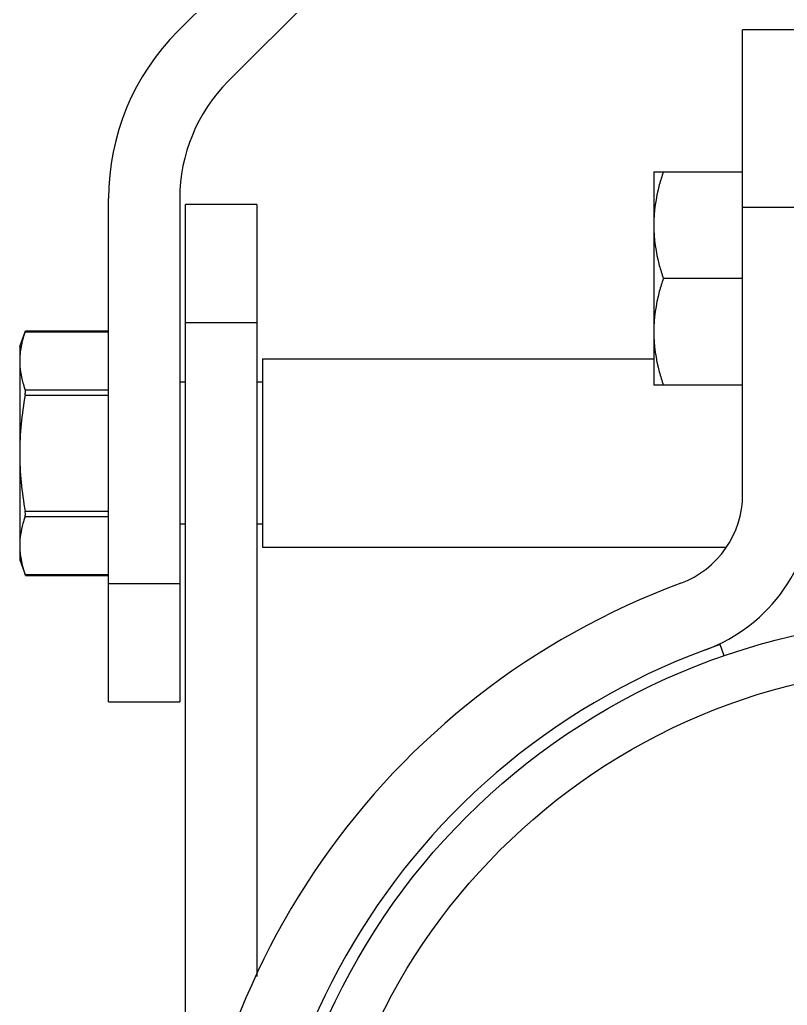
# Model space of a CAD drawing. Extents: x 1725261 to 1937680, y 860327 to 1571294.
# Drawn here: x 1849988 to 1850740, y 1210658 to 1211624 of the extents above; entities that cross this region are included whole.
import ezdxf

# ---------------------------------------------------------------- set-up
doc = ezdxf.new("R2010")
doc.units = 0
doc.header["$LTSCALE"] = 1000
doc.header["$MEASUREMENT"] = 0

msp = doc.modelspace()

# ---------------------------------------------------------------- linework, layer by layer
at = {"linetype": 'Continuous'}
for p, q in [((1850143.25, 1211612.96), (1850439.46, 1211909.17)), ((1850488.74, 1211859.89), (1850192.54, 1211563.68)), ((1850696.67, 1211158.53), (1850696.67, 1211614.22)), ((1850766.36, 1211614.22), (1850696.67, 1211614.22)), ((1850609.55, 1211474.83), (1850609.55, 1211265.74)), ((1850609.55, 1211474.83), (1850696.67, 1211474.83)), ((1850075.21, 1210955.01), (1850075.21, 1211448.69)), ((1850144.91, 1211448.69), (1850144.91, 1210955.01)), ((1850150.71, 1210374.21), (1850150.71, 1211442.88)), ((1850220.41, 1211442.88), (1850150.71, 1211442.88)), ((1850220.41, 1211442.88), (1850220.41, 1210685.88)), ((1850766.36, 1211439.98), (1850696.67, 1211439.98)), ((1850696.67, 1211370.28), (1850618.88, 1211370.28)), ((1850220.41, 1211326.72), (1850150.71, 1211326.72)), ((1849988.09, 1211303.49), (1849993.37, 1211317.99)), ((1849993.38, 1211317.99), (1849993.65, 1211318.76)), ((1849993.38, 1211317.99), (1850075.21, 1211317.99)), ((1849993.62, 1211318.76), (1850075.21, 1211318.76)), ((1849988.09, 1211303.48), (1849988.09, 1211094.41)), ((1850226.22, 1211291.29), (1850226.22, 1211106.6)), ((1850226.22, 1211291.29), (1850609.55, 1211291.29)), ((1850150.71, 1211268.64), (1850144.91, 1211268.64)), ((1850150.71, 1211268.64), (1850144.91, 1211268.64)), ((1850226.22, 1211268.64), (1850220.41, 1211268.64)), ((1850226.22, 1211268.64), (1850220.41, 1211268.64)), ((1850696.67, 1211265.74), (1850609.55, 1211265.74)), ((1849993.38, 1211260.98), (1850075.21, 1211260.98)), ((1849993.38, 1211255.95), (1850075.21, 1211255.95)), ((1849993.38, 1211141.94), (1850075.21, 1211141.94)), ((1849993.38, 1211136.91), (1850075.21, 1211136.91)), ((1850150.71, 1211129.25), (1850144.91, 1211129.25)), ((1850150.71, 1211129.25), (1850144.91, 1211129.25)), ((1850226.22, 1211129.25), (1850220.41, 1211129.25)), ((1850226.22, 1211129.25), (1850220.41, 1211129.25)), ((1850226.22, 1211106.6), (1850679.98, 1211106.6)), ((1849988.09, 1211094.4), (1849993.37, 1211079.9)), ((1849993.38, 1211079.9), (1850075.21, 1211079.9)), ((1849993.65, 1211079.13), (1849993.38, 1211079.9)), ((1849993.62, 1211079.13), (1850075.21, 1211079.13)), ((1850075.21, 1211071.17), (1850144.91, 1211071.17)), ((1850678.57, 1211000.25), (1850674.79, 1211011.23)), ((1850075.21, 1210955.01), (1850144.91, 1210955.01))]:
    msp.add_line(p, q, dxfattribs=at)
for radius in [662.11, 615.65]:
    msp.add_circle((1850894.14, 1210374.21), radius, dxfattribs=at)
for centre, radius, start, end in [((1850307.53, 1211448.69), 232.32, 135, 180), ((1850307.53, 1211448.69), 162.62, 135, 180), ((1850603.74, 1211158.53), 92.93, 290.31751, 0), ((1850603.74, 1211158.53), 162.62, 290.31751, 0), ((1850894.14, 1210374.21), 743.42, 110.31751, 249.68249), ((1850894.14, 1210374.21), 673.73, 109, 71)]:
    msp.add_arc(centre, radius, start, end, dxfattribs=at)
for points, knots in [([(1850618.88, 1211474.83), (1850617.47, 1211470.59), (1850612.31, 1211453.62), (1850609.55, 1211435.82), (1850609.55, 1211422.55)], [0, 0, 0, 0, 0.251892, 1, 1, 1, 1]), ([(1850609.55, 1211422.55), (1850609.55, 1211409.28), (1850612.31, 1211391.48), (1850617.47, 1211374.52), (1850618.88, 1211370.28)], [0, 0, 0, 0, 0.748108, 1, 1, 1, 1]), ([(1850618.88, 1211370.28), (1850617.47, 1211366.04), (1850612.31, 1211349.08), (1850609.55, 1211331.28), (1850609.55, 1211318.01)], [0, 0, 0, 0, 0.251892, 1, 1, 1, 1]), ([(1850609.55, 1211318.01), (1850609.55, 1211304.74), (1850612.31, 1211286.94), (1850617.47, 1211269.98), (1850618.88, 1211265.74)], [0, 0, 0, 0, 0.748108, 1, 1, 1, 1]), ([(1849988.09, 1211289.48), (1849988.09, 1211282.27), (1849989.64, 1211272.54), (1849992.56, 1211263.31), (1849993.38, 1211260.98)], [0, 0, 0, 0, 0.744761, 1, 1, 1, 1]), ([(1849993.38, 1211255.95), (1849993.46, 1211256.45), (1849993.67, 1211258.1), (1849993.77, 1211259.87), (1849993.38, 1211260.98)], [0, 0, 0, 0, 0.299097, 1, 1, 1, 1]), ([(1849993.38, 1211136.91), (1849993.48, 1211137.21), (1849993.79, 1211138.88), (1849993.61, 1211140.59), (1849993.38, 1211141.94)], [0, 0, 0, 0, 0.185973, 1, 1, 1, 1]), ([(1849993.38, 1211136.91), (1849992.56, 1211134.58), (1849989.64, 1211125.35), (1849988.09, 1211115.62), (1849988.09, 1211108.41)], [0, 0, 0, 0, 0.25524, 1, 1, 1, 1])]:
    msp.add_open_spline(points, degree=3, knots=knots, dxfattribs=at)
for points in [[(1849993.38, 1211317.99), (1849991.7, 1211313.17), (1849990.31, 1211308.24), (1849989.38, 1211303.22)], [(1849989.38, 1211303.22), (1849988.54, 1211298.7), (1849988.09, 1211294.08), (1849988.09, 1211289.48)], [(1849993.38, 1211255.95), (1849990.1, 1211237.15), (1849988.09, 1211218.03), (1849988.09, 1211198.95)], [(1849988.09, 1211198.95), (1849988.09, 1211179.86), (1849990.1, 1211160.74), (1849993.38, 1211141.94)], [(1849988.09, 1211108.41), (1849988.09, 1211103.81), (1849988.54, 1211099.19), (1849989.38, 1211094.67)], [(1849989.38, 1211094.67), (1849990.31, 1211089.65), (1849991.7, 1211084.72), (1849993.38, 1211079.9)]]:
    msp.add_open_spline(points, degree=3, dxfattribs=at)

doc.saveas('drawing.dxf')
